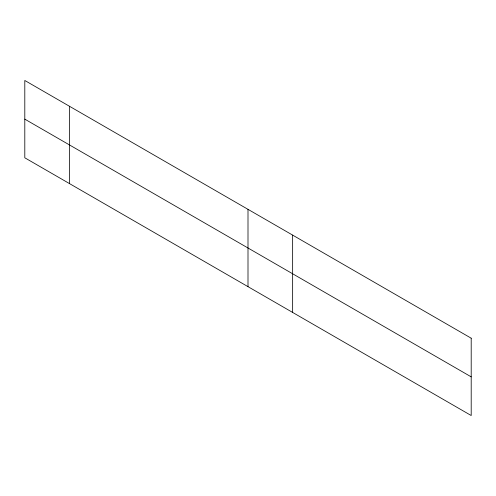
<?xml version="1.0" encoding="UTF-8"?>
<svg xmlns="http://www.w3.org/2000/svg" width="496" height="496" viewBox="0 0 496 496"><rect width="100%" height="100%" fill="white"/><g stroke="black" fill="none" stroke-linecap="round" stroke-linejoin="round"><path stroke-width="0.74" d="M24.8 119.139L471.2 376.861M292.64 235.11L292.64 312.43M248 209.343L248 286.657M69.44 106.249L69.44 183.57M471.2 338.204L24.8 80.476L24.8 157.796L471.2 415.524L471.2 338.204"/></g></svg>
